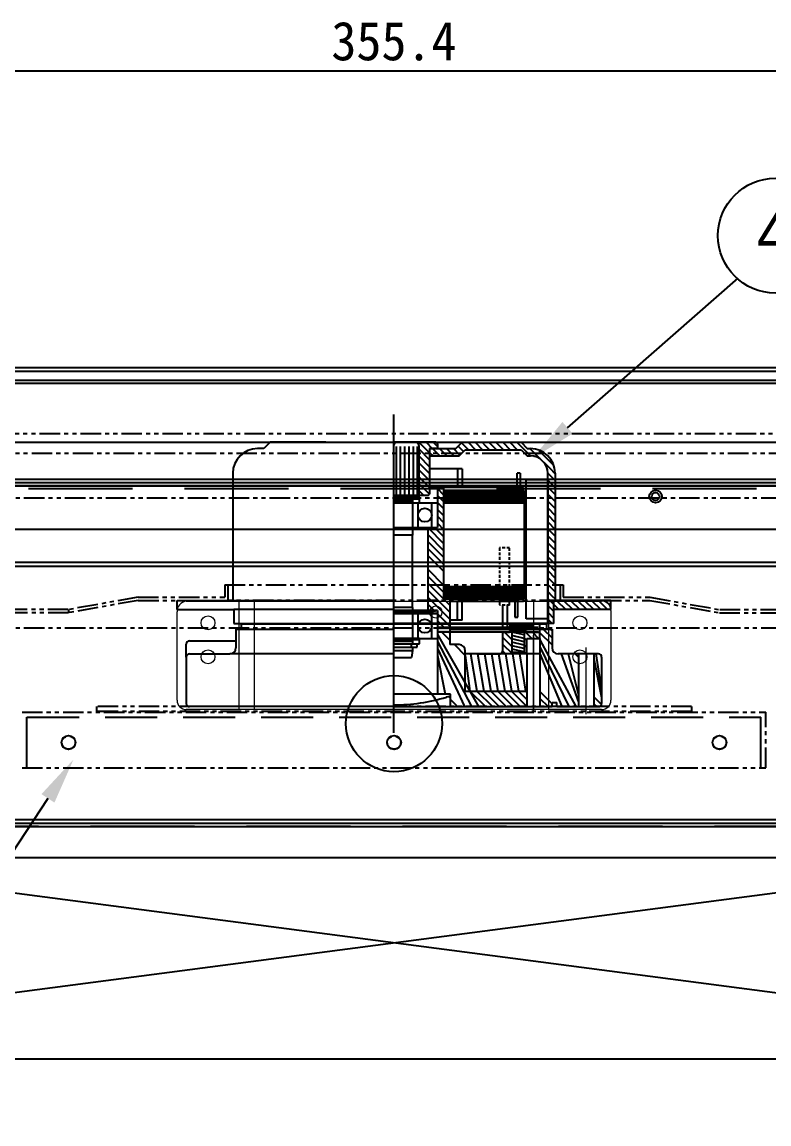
# Model space of a CAD drawing. Header units: millimetres. Extents: x -6 to 705, y -10 to 538.
# Drawn here: x 440.4 to 486, y 129.5 to 196.8 of the extents above; entities that cross this region are included whole.
import ezdxf
from ezdxf.enums import TextEntityAlignment as Align

# ---------------------------------------------------------------- set-up
doc = ezdxf.new("R2010")
doc.units = ezdxf.units.MM
for name, pattern in [('DASHED2', [0.375, 0.25, -0.125]), ('HIDDEN', [9.525, 6.35, -3.175]), ('HIDDEN2', [4.7625, 3.175, -1.5875]), ('PHANTOM', [2.5, 1.25, -0.25, 0.25, -0.25, 0.25, -0.25])]:
    doc.linetypes.add(name, pattern=pattern)
for name, color, linetype in [('02', 6, 'Continuous'), ('4', 4, 'Continuous'), ('6', 6, 'PHANTOM'), ('FILTER-A', 160, 'Continuous'), ('FT-01', 192, 'Continuous'), ('OVER', 7, 'Continuous'), ('over casing', 7, 'Continuous'), ('OYMOTOR', 6, 'Continuous'), ('단자함', 6, 'Continuous'), ('벨마우스', 5, 'Continuous')]:
    doc.layers.add(name, color=color, linetype=linetype)
doc.styles.add('SIMPLEX', font='Dotum.ttf', dxfattribs={"height": 60})
doc.styles.get("Standard").update_dxf_attribs({"font": 'GulimChe.ttf'})

msp = doc.modelspace()

# ---------------------------------------------------------------- linework, layer by layer
at = {"color": 3}
msp.add_line((494.335, 193.816), (431.811, 193.816), dxfattribs=at)
for points in [[(473.668, 172.032), (484.092, 181.169)], [(441.947, 149.398), (428.877, 129.511)]]:
    msp.add_lwpolyline(points)
for points in [[(473.98, 171.676), (471.534, 170.161), (473.357, 172.388)], [(441.552, 149.658), (443.506, 151.771), (442.343, 149.139)]]:
    msp.add_solid(points)
at = {"layer": '02', "linetype": 'Continuous', "lineweight": 20, "ltscale": 0.3}
for p, q in [((450.394, 161.445), (475.752, 161.445)), ((453.622, 154.822), (453.622, 161.445)), ((454.562, 154.822), (454.562, 161.445)), ((471.584, 161.445), (471.584, 154.822)), ((472.524, 154.822), (472.524, 161.445)), ((476.32, 160.877), (476.32, 155.389)), ((449.827, 155.389), (449.827, 160.783)), ((475.752, 154.822), (450.394, 154.822))]:
    msp.add_line(p, q, dxfattribs=at)
for centre in [(451.719, 160.12), (474.427, 160.12), (451.719, 158.039), (474.427, 158.039)]:
    msp.add_circle(centre, 0.426, dxfattribs=at)
for centre, radius, start, end in [((450.482, 160.796), 0.655, 97.66254, 181.13488), ((475.752, 160.877), 0.568, 0, 90), ((450.394, 155.389), 0.568, 180, 270), ((475.752, 155.389), 0.568, 270, 0)]:
    msp.add_arc(centre, radius, start, end, dxfattribs=at)
at = {"layer": '4'}
msp.add_circle((486.355, 183.767), 3.505, dxfattribs=at)
at = {"layer": '6'}
for p, q in [((492.688, 171.654), (433.458, 171.654)), ((433.458, 170.481), (492.688, 170.481)), ((504.232, 167.737), (421.914, 167.737)), ((452.741, 162.438), (452.741, 161.682)), ((452.741, 162.438), (473.405, 162.438)), ((452.93, 162.438), (452.93, 161.492)), ((473.216, 162.438), (473.216, 161.492)), ((473.405, 162.438), (473.405, 161.682)), ((447.446, 161.682), (443.188, 160.925)), ((447.446, 161.682), (452.741, 161.682)), ((473.405, 161.682), (478.703, 161.682)), ((478.703, 161.682), (482.961, 160.925)), ((443.188, 160.925), (421.914, 160.925)), ((447.463, 161.492), (443.205, 160.735)), ((443.205, 160.925), (443.205, 160.735)), ((447.463, 161.492), (452.93, 161.492)), ((473.216, 161.492), (452.93, 161.492)), ((473.216, 161.492), (478.686, 161.492)), ((478.686, 161.492), (482.944, 160.735)), ((482.958, 160.925), (504.232, 160.925)), ((443.205, 160.735), (422.104, 160.735)), ((482.944, 160.735), (504.043, 160.735)), ((504.232, 159.789), (421.914, 159.789)), ((444.907, 155.002), (444.907, 154.699)), ((481.24, 155.002), (444.907, 155.002)), ((444.907, 155.002), (444.907, 154.699)), ((481.24, 155.002), (444.907, 155.002)), ((481.24, 155.002), (481.24, 154.699)), ((481.24, 155.002), (481.24, 154.699)), ((440.366, 154.661), (485.783, 154.661)), ((481.24, 154.699), (444.907, 154.699)), ((481.24, 154.699), (444.907, 154.699)), ((485.781, 151.255), (485.781, 154.661)), ((440.366, 151.255), (485.783, 151.255))]:
    msp.add_line(p, q, dxfattribs=at)
at = {"layer": '6', "linetype": 'HIDDEN2'}
for p, q in [((440.668, 154.358), (485.479, 154.358)), ((440.668, 151.255), (440.668, 154.358)), ((485.479, 151.255), (485.479, 154.358))]:
    msp.add_line(p, q, dxfattribs=at)
at = {"layer": '6'}
for centre in [(443.205, 152.806), (463.076, 152.806), (482.947, 152.806)]:
    msp.add_circle(centre, 0.407, dxfattribs=at)
at = {"layer": 'FILTER-A'}
for p, q in [((408.952, 147.678), (517.194, 147.678)), ((408.952, 147.678), (517.194, 133.485)), ((408.952, 133.485), (517.194, 147.678)), ((408.952, 133.485), (517.194, 133.485))]:
    msp.add_line(p, q, dxfattribs=at)
at = {"layer": 'FT-01', "color": 3}
for p, q in [((422.444, 175.723), (503.702, 175.723)), ((422.444, 175.496), (503.702, 175.496)), ((412.32, 165.845), (513.826, 165.845))]:
    msp.add_line(p, q, dxfattribs=at)
at = {"layer": 'OVER'}
for p, q in [((513.788, 168.494), (412.358, 168.494)), ((513.788, 147.867), (412.358, 147.867)), ((421.498, 145.786), (504.648, 145.786))]:
    msp.add_line(p, q, dxfattribs=at)
at = {"layer": 'OVER', "linetype": 'HIDDEN'}
for p, q in [((513.788, 168.305), (412.358, 168.305)), ((517.573, 147.678), (408.573, 147.678))]:
    msp.add_line(p, q, dxfattribs=at)
at = {"layer": 'OVER'}
for centre in [(443.205, 152.806), (463.076, 152.806), (482.947, 152.806)]:
    msp.add_circle(centre, 0.426, dxfattribs=at)
at = {"layer": 'over casing'}
for centre, radius in [((479.045, 167.832), 0.383), ((479.045, 167.832), 0.237), ((463.073, 153.961), 2.933)]:
    msp.add_circle(centre, radius, dxfattribs=at)
at = {"layer": 'OYMOTOR'}
for p, q in [((463.073, 153.409), (463.073, 172.842)), ((455.504, 171.143), (455.125, 170.765)), ((458.91, 171.143), (455.504, 171.143)), ((458.91, 171.143), (463.073, 171.143)), ((464.653, 171.143), (463.073, 171.143)), ((464.587, 171.077), (464.653, 171.143)), ((464.587, 170.954), (464.587, 171.077)), ((464.587, 170.954), (464.587, 167.775)), ((465.628, 171.143), (464.653, 171.143)), ((465.628, 171.143), (465.722, 171.049)), ((465.722, 171.049), (465.722, 170.765)), ((466.858, 170.765), (467.236, 171.143)), ((467.236, 171.143), (470.832, 171.143)), ((467.691, 171.143), (467.691, 171.162)), ((470.832, 171.143), (471.21, 170.765)), ((455.125, 170.765), (454.747, 170.765)), ((463.197, 170.897), (463.197, 167.775)), ((463.457, 170.897), (463.457, 167.775)), ((463.717, 170.897), (463.717, 167.775)), ((463.976, 170.897), (463.976, 167.775)), ((464.236, 170.897), (464.236, 167.775)), ((464.496, 170.897), (464.496, 167.775)), ((465.249, 170.765), (466.858, 170.765)), ((465.249, 170.765), (465.249, 167.983)), ((465.722, 170.765), (465.249, 170.765)), ((465.249, 170.311), (467.046, 170.311)), ((467.046, 170.311), (467.424, 170.689)), ((467.424, 170.689), (470.832, 170.689)), ((470.832, 170.689), (471.21, 170.311)), ((471.21, 170.765), (471.399, 170.765)), ((471.21, 170.311), (471.399, 170.311)), ((453.233, 169.251), (453.233, 161.492)), ((467.236, 169.516), (465.249, 169.516)), ((467.236, 169.516), (467.236, 168.38)), ((470.595, 168.38), (470.595, 169.255)), ((470.784, 169.255), (470.595, 169.255)), ((470.784, 169.255), (470.784, 168.38)), ((472.459, 160.073), (472.459, 169.251)), ((472.913, 169.251), (472.913, 161.492)), ((466.101, 168.399), (465.249, 168.399)), ((465.722, 168.399), (465.722, 165.939)), ((466.101, 168.399), (466.101, 161.587)), ((470.974, 168.38), (466.101, 168.38)), ((470.974, 168.21), (470.974, 168.38)), ((471.135, 160.357), (471.135, 168.872)), ((471.135, 168.872), (472.459, 168.872)), ((472.459, 168.872), (472.459, 160.357)), ((464.653, 167.888), (463.073, 167.888)), ((464.625, 167.775), (463.073, 167.775)), ((464.625, 167.775), (463.073, 167.775)), ((463.073, 167.775), (464.587, 167.775)), ((464.625, 167.68), (463.073, 167.68)), ((464.625, 167.68), (463.073, 167.68)), ((464.209, 167.775), (464.209, 167.68)), ((464.209, 167.775), (464.209, 165.466)), ((464.209, 167.68), (464.209, 167.453)), ((464.587, 167.955), (464.653, 167.888)), ((464.625, 167.68), (464.625, 167.775)), ((464.625, 167.453), (464.625, 167.68)), ((465.155, 167.888), (464.653, 167.888)), ((465.155, 167.888), (465.249, 167.983)), ((471.021, 168.21), (466.101, 168.21)), ((470.974, 168.21), (466.101, 168.21)), ((466.101, 168.116), (471.021, 168.116)), ((466.101, 168.021), (471.021, 168.021)), ((466.101, 167.926), (471.021, 167.926)), ((466.101, 167.832), (471.021, 167.832)), ((466.101, 167.737), (471.021, 167.737)), ((466.101, 167.642), (471.021, 167.642)), ((471.021, 168.21), (471.021, 161.587)), ((464.209, 167.548), (463.073, 167.548)), ((463.073, 167.453), (464.625, 167.453)), ((463.073, 167.453), (465.722, 167.453)), ((464.209, 167.453), (464.209, 165.939)), ((464.547, 165.939), (464.547, 167.453)), ((465.383, 165.939), (465.383, 167.453)), ((465.722, 167.453), (465.722, 165.939)), ((466.101, 167.548), (471.021, 167.548)), ((466.101, 167.453), (471.021, 167.453)), ((463.073, 165.939), (465.722, 165.939)), ((463.073, 165.939), (465.722, 165.939)), ((465.155, 160.868), (465.155, 165.939)), ((464.209, 165.466), (463.073, 165.466)), ((464.199, 161.057), (464.199, 165.466)), ((466.101, 162.344), (471.021, 162.344)), ((466.101, 162.249), (471.021, 162.249)), ((466.101, 162.155), (471.021, 162.155)), ((466.101, 162.06), (471.021, 162.06)), ((466.101, 161.966), (471.021, 161.966)), ((466.101, 161.871), (471.021, 161.871)), ((466.101, 161.776), (471.021, 161.776)), ((466.101, 161.682), (471.021, 161.682)), ((466.101, 161.587), (466.479, 161.587)), ((466.101, 161.587), (471.021, 161.587)), ((470.974, 161.587), (466.101, 161.587)), ((466.479, 161.587), (466.479, 158.786)), ((470.974, 161.417), (470.974, 161.587)), ((449.827, 160.925), (449.827, 161.492)), ((449.827, 161.492), (463.073, 161.492)), ((449.827, 160.925), (453.29, 160.925)), ((463.073, 160.925), (453.29, 160.925)), ((453.29, 160.925), (453.29, 160.073)), ((464.209, 161.057), (463.073, 161.057)), ((465.722, 160.868), (463.073, 160.868)), ((464.209, 161.057), (464.209, 158.975)), ((465.722, 160.868), (465.722, 155.758)), ((470.974, 161.417), (466.479, 161.417)), ((467.236, 160.281), (467.236, 161.417)), ((469.692, 161.207), (469.692, 159.846)), ((469.982, 161.207), (469.982, 159.846)), ((470.453, 161.417), (470.453, 160.47)), ((470.642, 160.47), (470.642, 161.417)), ((476.32, 161.492), (472.838, 161.492)), ((472.838, 160.073), (472.838, 161.492)), ((476.32, 160.925), (472.838, 160.925)), ((476.32, 160.925), (476.32, 161.492)), ((464.744, 160.773), (463.073, 160.773)), ((463.073, 160.679), (465.722, 160.679)), ((464.547, 159.165), (464.547, 160.679)), ((465.383, 159.165), (465.383, 160.679)), ((467.236, 160.281), (466.479, 160.281)), ((470.453, 160.47), (470.642, 160.47)), ((472.459, 160.357), (471.135, 160.357)), ((453.29, 160.073), (463.073, 160.073)), ((453.422, 159.732), (453.422, 158.597)), ((453.422, 159.732), (463.073, 159.732)), ((453.753, 160.054), (453.753, 159.732)), ((453.753, 160.054), (472.393, 160.054)), ((472.838, 160.073), (463.073, 160.073)), ((465.722, 159.846), (471.873, 159.846)), ((471.873, 159.543), (465.722, 159.543)), ((472.393, 160.054), (466.479, 160.054)), ((472.724, 159.732), (466.479, 159.732)), ((466.479, 159.732), (472.724, 159.732)), ((469.696, 159.543), (469.696, 158.408)), ((469.696, 159.543), (470.136, 159.543)), ((470.883, 159.937), (470.102, 159.937)), ((470.102, 159.937), (470.168, 159.846)), ((470.136, 159.638), (470.136, 159.543)), ((470.136, 159.638), (471.149, 159.638)), ((470.264, 159.543), (470.264, 158.332)), ((471.021, 159.376), (470.264, 159.543)), ((471.517, 160.073), (470.883, 160.073)), ((470.883, 160.073), (470.883, 159.846)), ((471.021, 159.543), (471.021, 158.332)), ((471.149, 159.638), (471.149, 159.543)), ((471.149, 159.543), (471.967, 159.543)), ((471.517, 159.846), (471.517, 160.073)), ((471.967, 160.054), (471.967, 159.165)), ((472.393, 160.054), (472.393, 159.732)), ((472.724, 159.732), (472.724, 158.597)), ((450.584, 159.013), (453.422, 159.013)), ((464.625, 159.165), (463.073, 159.165)), ((464.625, 159.165), (463.073, 159.165)), ((463.073, 159.165), (465.722, 159.165)), ((463.073, 159.165), (465.722, 159.165)), ((464.625, 159.07), (463.073, 159.07)), ((464.625, 159.07), (463.073, 159.07)), ((464.209, 158.975), (463.073, 158.975)), ((463.073, 158.843), (464.625, 158.843)), ((463.073, 158.843), (464.209, 158.843)), ((464.142, 158.625), (464.142, 158.843)), ((464.209, 159.165), (464.209, 159.07)), ((464.209, 159.07), (464.209, 158.843)), ((464.209, 158.975), (464.209, 158.843)), ((464.497, 158.625), (464.497, 158.843)), ((464.625, 159.07), (464.625, 159.165)), ((464.625, 158.843), (464.625, 159.07)), ((471.021, 159.171), (470.264, 159.338)), ((471.021, 158.966), (470.264, 159.133)), ((471.021, 158.761), (470.264, 158.928)), ((471.191, 158.219), (471.191, 159.165)), ((471.191, 159.165), (471.986, 159.165)), ((471.986, 159.165), (471.986, 155.002)), ((450.394, 158.029), (450.394, 158.824)), ((450.584, 158.219), (453.044, 158.219)), ((463.073, 158.219), (453.044, 158.219)), ((463.073, 158.625), (464.209, 158.625)), ((463.073, 158.436), (464.209, 158.436)), ((464.209, 158.436), (464.133, 157.991)), ((464.209, 158.625), (464.209, 158.436)), ((464.209, 158.625), (464.497, 158.625)), ((467.047, 158.786), (466.479, 158.786)), ((467.425, 155.948), (467.425, 158.408)), ((471.986, 158.219), (467.425, 158.219)), ((468.166, 158.219), (469.507, 158.219)), ((471.021, 158.556), (470.264, 158.723)), ((471.021, 158.351), (470.264, 158.517)), ((470.264, 158.332), (471.021, 158.332)), ((471.191, 158.219), (471.191, 158.786)), ((471.191, 158.219), (471.191, 155.002)), ((475.563, 158.219), (473.103, 158.219)), ((474.333, 158.219), (474.333, 155.002)), ((475.279, 158.219), (475.279, 155.002)), ((450.394, 158.029), (450.394, 155.191)), ((463.073, 157.991), (464.133, 157.991)), ((463.073, 157.991), (464.133, 157.991)), ((475.752, 158.029), (475.752, 155.191)), ((466.527, 155.758), (463.073, 155.758)), ((466.527, 155.002), (466.527, 155.758)), ((467.425, 155.948), (471.191, 155.948)), ((453.422, 155.002), (450.584, 155.002)), ((463.073, 155.002), (453.422, 155.002)), ((463.073, 155.002), (472.724, 155.002)), ((472.724, 155.002), (472.724, 155.248)), ((472.724, 155.248), (473.008, 155.248)), ((473.008, 155.002), (473.008, 155.248)), ((473.008, 155.002), (475.563, 155.002))]:
    msp.add_line(p, q, dxfattribs=at)
at = {"layer": 'OYMOTOR', "linetype": 'HIDDEN', "ltscale": 2}
msp.add_line((463.073, 170.954), (463.168, 171.143), dxfattribs=at)
at = {"layer": 'OYMOTOR', "linetype": 'Continuous'}
for p, q in [((464.632, 171.122), (465.249, 170.504)), ((465.035, 171.143), (465.413, 170.765)), ((465.46, 171.143), (465.722, 170.881)), ((467.205, 171.112), (467.628, 170.689)), ((467.598, 171.143), (468.053, 170.689)), ((468.023, 171.143), (468.477, 170.689)), ((468.448, 171.143), (468.632, 170.959)), ((468.632, 170.959), (468.902, 170.689)), ((468.873, 171.143), (469.327, 170.689)), ((469.298, 171.143), (469.752, 170.689)), ((469.723, 171.143), (470.177, 170.689)), ((470.148, 171.143), (470.602, 170.689)), ((470.572, 171.143), (471.406, 170.309)), ((464.587, 170.741), (465.249, 170.079)), ((464.587, 170.317), (465.249, 169.654)), ((465.249, 170.519), (465.457, 170.311)), ((465.428, 170.765), (465.882, 170.311)), ((465.853, 170.765), (466.307, 170.311)), ((466.278, 170.765), (466.732, 170.311)), ((466.702, 170.765), (467.101, 170.366)), ((466.993, 170.9), (467.314, 170.578)), ((471.376, 170.765), (471.821, 170.32)), ((471.821, 170.32), (472.203, 169.937)), ((471.924, 170.642), (472.82, 169.745)), ((464.587, 169.892), (465.249, 169.229)), ((472.216, 169.925), (472.561, 169.58)), ((472.82, 169.745), (472.831, 169.734)), ((464.587, 169.467), (465.249, 168.805)), ((464.587, 169.042), (465.23, 168.399)), ((472.458, 169.257), (472.913, 168.802)), ((472.561, 169.58), (472.913, 169.227)), ((464.587, 168.617), (464.805, 168.399)), ((464.805, 168.399), (465.235, 167.969)), ((465.23, 168.399), (465.249, 168.38)), ((465.722, 168.322), (466.101, 167.944)), ((466.07, 168.399), (466.101, 168.369)), ((472.459, 168.832), (472.913, 168.377)), ((472.459, 168.407), (472.913, 167.953)), ((464.587, 168.192), (464.891, 167.888)), ((465.722, 167.898), (466.101, 167.519)), ((472.459, 167.982), (472.913, 167.528)), ((465.722, 167.473), (466.101, 167.094)), ((465.722, 167.048), (466.101, 166.669)), ((472.459, 167.557), (472.913, 167.103)), ((472.459, 167.132), (472.913, 166.678)), ((465.722, 166.623), (466.101, 166.245)), ((472.459, 166.707), (472.913, 166.253)), ((472.459, 166.283), (472.913, 165.828)), ((465.155, 165.916), (466.101, 164.97)), ((465.556, 165.939), (466.101, 165.395)), ((465.722, 166.198), (466.101, 165.82)), ((472.459, 165.858), (472.913, 165.404)), ((465.155, 165.491), (466.101, 164.545)), ((465.155, 165.066), (466.101, 164.12)), ((472.459, 165.433), (472.913, 164.979)), ((472.459, 165.008), (472.798, 164.669)), ((465.155, 164.642), (466.101, 163.695)), ((465.155, 164.217), (466.101, 163.271)), ((472.459, 164.583), (472.467, 164.576)), ((472.467, 164.576), (472.913, 164.129)), ((472.798, 164.669), (472.913, 164.554)), ((472.459, 164.158), (472.913, 163.704)), ((472.459, 163.733), (472.913, 163.279)), ((465.155, 163.367), (466.101, 162.421)), ((465.155, 162.942), (466.101, 161.996)), ((472.459, 163.309), (472.913, 162.854)), ((472.459, 162.884), (472.913, 162.43)), ((465.155, 162.517), (466.479, 161.193)), ((472.459, 162.459), (472.913, 162.005)), ((465.155, 162.093), (466.479, 160.768)), ((465.155, 161.668), (466.479, 160.343)), ((472.459, 162.034), (472.718, 161.776)), ((472.459, 161.609), (472.507, 161.562)), ((472.507, 161.562), (472.838, 161.231)), ((472.718, 161.776), (472.913, 161.58)), ((465.155, 161.243), (465.53, 160.868)), ((472.459, 161.184), (472.838, 160.806)), ((472.838, 161.231), (473.144, 160.925)), ((473.001, 161.492), (473.569, 160.925)), ((473.426, 161.492), (473.994, 160.925)), ((473.851, 161.492), (474.418, 160.925)), ((474.276, 161.492), (474.843, 160.925)), ((474.7, 161.492), (475.268, 160.925)), ((475.125, 161.492), (475.693, 160.925)), ((475.55, 161.492), (476.118, 160.925)), ((475.975, 161.492), (476.32, 161.148)), ((465.722, 160.675), (466.325, 160.073)), ((465.722, 160.25), (465.9, 160.073)), ((472.459, 160.76), (472.838, 160.381)), ((472.459, 160.335), (472.721, 160.073)), ((465.919, 160.054), (466.127, 159.846)), ((466.005, 159.543), (466.479, 159.069)), ((466.343, 160.054), (466.479, 159.918)), ((466.43, 159.543), (466.479, 159.493)), ((469.828, 159.543), (470.264, 159.107)), ((470.253, 159.543), (470.264, 159.532)), ((471.103, 159.543), (471.481, 159.165)), ((471.528, 159.543), (471.906, 159.165)), ((471.953, 159.543), (471.967, 159.529)), ((471.967, 159.529), (472.724, 158.772)), ((472.188, 159.732), (472.724, 159.196)), ((472.613, 159.732), (472.724, 159.621)), ((465.722, 159.401), (468.229, 155.002)), ((465.722, 158.976), (467.804, 155.002)), ((469.696, 159.25), (470.264, 158.683)), ((471.021, 159.2), (471.191, 159.03)), ((471.986, 159.085), (474.177, 155.002)), ((465.722, 158.551), (467.379, 155.002)), ((466.762, 158.786), (467.425, 158.122)), ((467.285, 158.688), (467.327, 158.646)), ((467.754, 158.219), (468.133, 155.948)), ((468.179, 158.219), (468.558, 155.948)), ((468.604, 158.219), (468.982, 155.948)), ((469.029, 158.219), (469.407, 155.948)), ((469.454, 158.219), (469.832, 155.948)), ((469.695, 158.402), (469.878, 158.219)), ((469.696, 158.825), (470.303, 158.219)), ((469.878, 158.219), (470.257, 155.948)), ((470.303, 158.219), (470.682, 155.948)), ((470.615, 158.332), (470.728, 158.219)), ((470.728, 158.219), (471.107, 155.948)), ((471.021, 158.775), (471.191, 158.605)), ((471.021, 158.351), (471.153, 158.219)), ((471.153, 158.219), (471.191, 158.18)), ((471.986, 158.66), (473.752, 155.002)), ((471.986, 158.235), (473.327, 155.002)), ((473.277, 158.219), (474.333, 155.271)), ((473.702, 158.219), (474.333, 155.696)), ((474.127, 158.219), (474.333, 158.013)), ((475.401, 158.219), (475.752, 155.976)), ((465.722, 158.126), (466.198, 155.758)), ((467.425, 158.122), (467.708, 155.948)), ((475.279, 157.916), (475.752, 155.551)), ((465.722, 155.809), (465.773, 155.758)), ((467.708, 155.948), (468.654, 155.002)), ((468.133, 155.948), (469.079, 155.002)), ((468.558, 155.948), (469.504, 155.002)), ((468.982, 155.948), (469.929, 155.002)), ((469.407, 155.948), (470.353, 155.002)), ((469.832, 155.948), (470.778, 155.002)), ((470.257, 155.948), (471.191, 155.013)), ((470.682, 155.948), (471.191, 155.438)), ((471.107, 155.948), (471.191, 155.863)), ((471.986, 155.918), (472.724, 155.18)), ((471.986, 155.493), (472.478, 155.002)), ((475.279, 155.599), (475.738, 155.14)), ((466.527, 155.43), (466.955, 155.002)), ((466.527, 155.005), (466.53, 155.002)), ((471.986, 155.068), (472.053, 155.002)), ((475.279, 155.174), (475.452, 155.002))]:
    msp.add_line(p, q, dxfattribs=at)
at = {"layer": 'OYMOTOR', "linetype": 'HIDDEN', "ltscale": 10}
for p, q in [((466.952, 169.516), (466.952, 168.38)), ((466.952, 160.281), (466.952, 161.417))]:
    msp.add_line(p, q, dxfattribs=at)
at = {"layer": 'OYMOTOR', "linetype": 'DASHED2', "ltscale": 0.7}
for p, q in [((470.133, 164.697), (469.524, 164.697)), ((469.524, 164.697), (469.524, 161.207)), ((470.133, 161.207), (470.133, 164.697)), ((470.133, 161.207), (469.524, 161.207))]:
    msp.add_line(p, q, dxfattribs=at)
at = {"layer": 'OYMOTOR', "lineweight": 0}
for p, q in [((471.589, 154.729), (471.589, 159.356)), ((474.806, 154.532), (474.806, 158.613))]:
    msp.add_line(p, q, dxfattribs=at)
at = {"layer": 'OYMOTOR'}
for centre in [(464.965, 166.696), (464.965, 159.922)]:
    msp.add_circle(centre, 0.418, dxfattribs=at)
at = {"layer": 'OYMOTOR', "linetype": 'ByBlock', "lineweight": 0}
msp.add_circle((465.634, 160.777), 0.371, dxfattribs=at)
at = {"layer": 'OYMOTOR'}
for centre, radius, start, end in [((464.398, 170.954), 0.189, 0, 90), ((454.747, 169.251), 1.514, 90, 180), ((471.399, 169.251), 1.514, 0, 90), ((471.399, 169.251), 1.06, 0, 90), ((464.627, 167.085), 6.313, 271.06221, 279.99005), ((464.104, 149.046), 11.745, 82.07776, 86.87424), ((450.584, 158.824), 0.189, 90, 180), ((450.584, 158.029), 0.189, 90, 180), ((453.044, 158.597), 0.378, 270, 0), ((467.047, 158.408), 0.378, 0, 90), ((469.507, 158.408), 0.189, 270, 0), ((473.103, 158.597), 0.378, 180, 270), ((475.563, 158.029), 0.189, 0, 90), ((463.169, 165.565), 10.451, 269.47648, 287.25934), ((466.397, 155.053), 0.547, 83.2935, 103.47733), ((466.454, 155.524), 0.0729, 0, 84.60499), ((450.584, 155.191), 0.189, 180, 270), ((475.563, 155.191), 0.189, 270, 0)]:
    msp.add_arc(centre, radius, start, end, dxfattribs=at)
at = {"layer": 'OYMOTOR', "linetype": 'Continuous'}
for points in [[(465.722, 159.846), (471.873, 159.846), (465.722, 159.543)], [(465.722, 159.543), (471.873, 159.846), (471.873, 159.543)], [(470.883, 160.054), (471.517, 160.054), (470.883, 159.846)], [(470.883, 159.846), (471.517, 160.054), (471.517, 159.846)], [(471.039, 160.073), (471.517, 160.073), (471.02, 160.054)], [(471.02, 160.054), (471.517, 160.073), (471.517, 160.054)]]:
    msp.add_solid(points, dxfattribs=at)
at = {"layer": '단자함', "color": 4}
for p, q in [((415.291, 163.814), (510.855, 163.814)), ((417.789, 163.587), (508.357, 163.587)), ((508.357, 148.094), (417.789, 148.094)), ((510.855, 147.867), (415.291, 147.867))]:
    msp.add_line(p, q, dxfattribs=at)
at = {"layer": '벨마우스'}
for p, q in [((498.082, 174.928), (428.065, 174.928)), ((495.989, 174.739), (430.158, 174.739)), ((434.782, 171.143), (491.364, 171.143)), ((417.657, 168.494), (508.49, 168.494)), ((507.733, 168.872), (418.414, 168.872)), ((418.457, 168.683), (507.69, 168.683))]:
    msp.add_line(p, q, dxfattribs=at)

# ---------------------------------------------------------------- texts
at = {"color": 4, "insert": (463.073, 195.639), "char_height": 2.3654, "attachment_point": 5}
msp.add_mtext('\\A1;355.4', dxfattribs=at)
at = {"layer": '4', "style": 'SIMPLEX'}
msp.add_text('4', height=2.839, dxfattribs=at).set_placement((486.266, 182.513), align=Align.CENTER)

doc.saveas('drawing.dxf')
